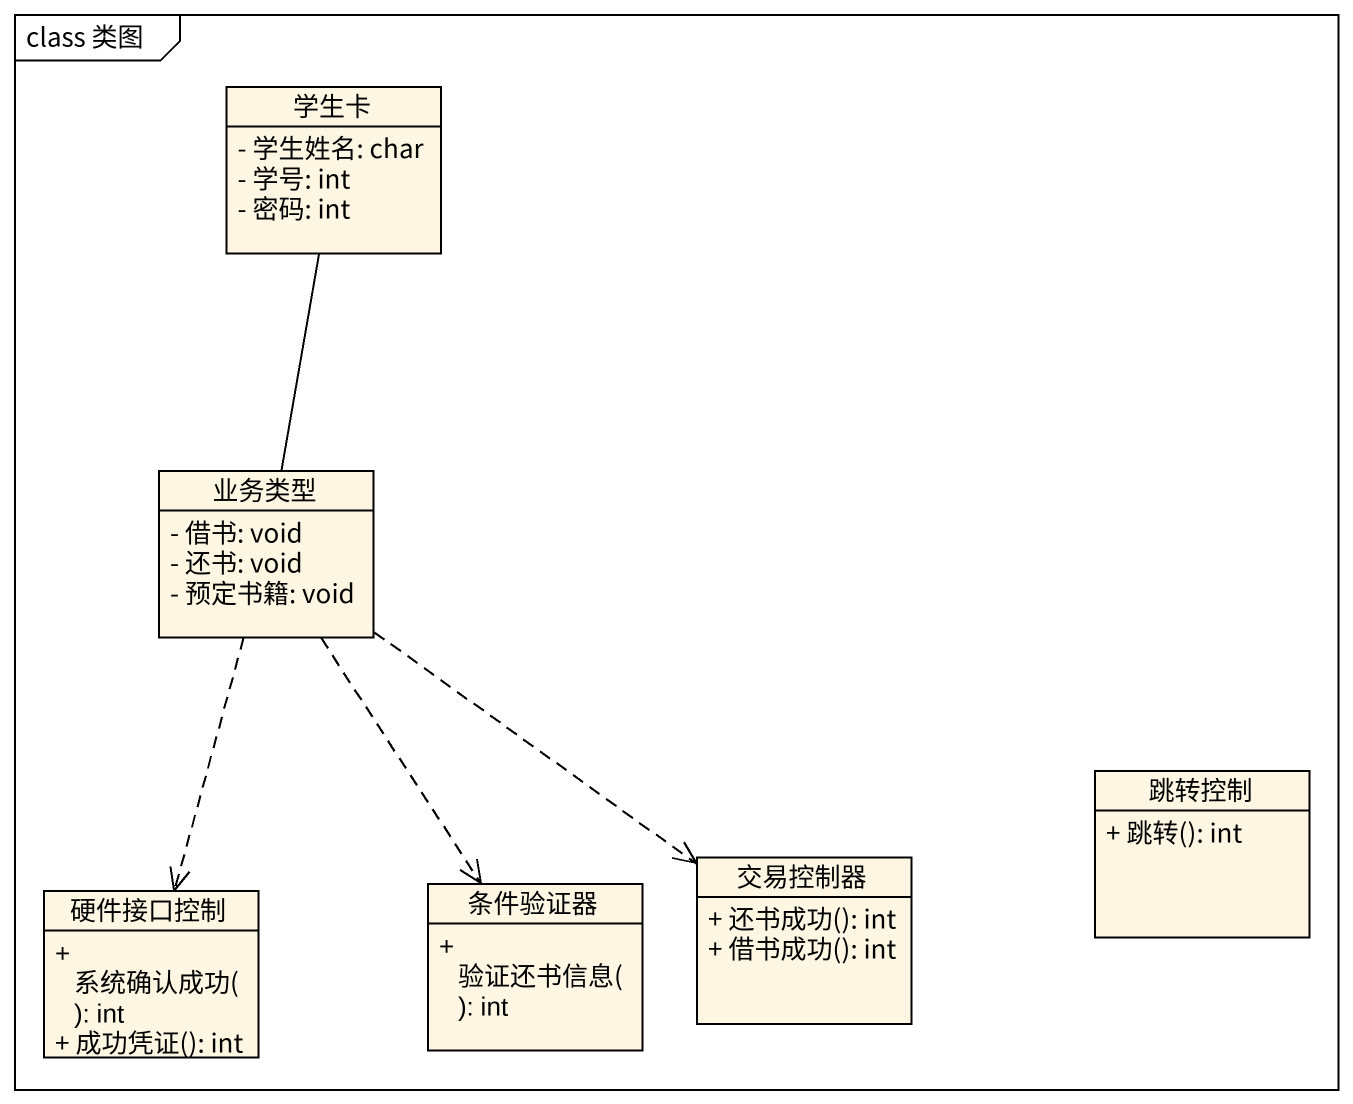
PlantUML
@startuml
mainframe class 类图
hide circle
hide empty members
skinparam classAttributeIconSize 0
class 学生卡 {
  - 学生姓名: char
  - 学号: int
  - 密码: int
}
class 业务类型 {
  - 借书: void
  - 还书: void
  - 预定书籍: void
}
class 跳转控制 {
  + 跳转(): int
}
class 硬件接口控制 {
  + 系统确认成功(): int
  + 成功凭证(): int
}
class 条件验证器 {
  + 验证还书信息(): int
}
class 交易控制器 {
  + 还书成功(): int
  + 借书成功(): int
}
学生卡 -- 业务类型
业务类型 ..> 硬件接口控制
业务类型 ..> 条件验证器
业务类型 ..> 交易控制器
@enduml
